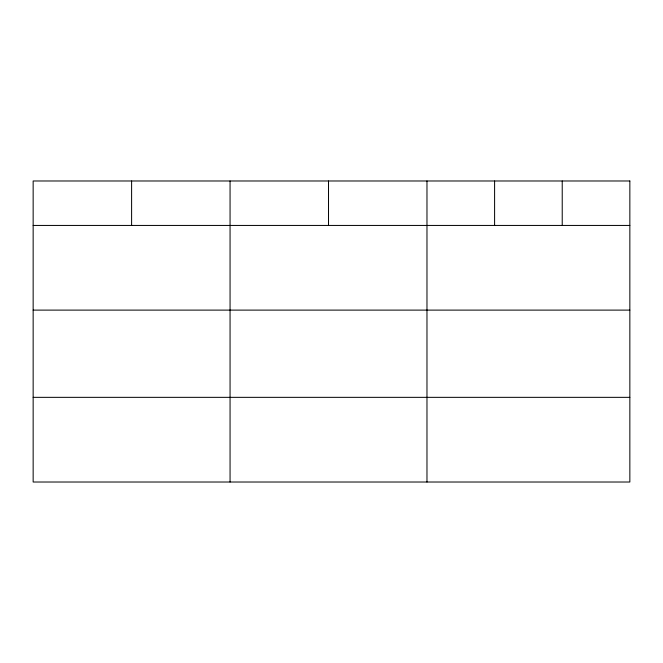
<?xml version="1.0" encoding="UTF-8"?>
<svg xmlns="http://www.w3.org/2000/svg" width="663" height="663" viewBox="0 0 663 663"><rect width="100%" height="100%" fill="white"/><g stroke="black" fill="none" stroke-linecap="round" stroke-linejoin="round"><path stroke-width="0.99" d="M33.15 225.437L629.85 225.437M33.15 310.11L629.85 310.11M33.15 397.344L629.85 397.344M562.224 180.982L562.224 225.437M494.598 180.982L494.598 225.437M426.972 180.982L426.972 482.018M328.516 180.982L328.516 225.437M230.061 180.982L230.061 482.018M131.606 180.982L131.606 225.437M629.85 180.982L33.15 180.982L33.15 482.018L629.85 482.018L629.85 180.982"/></g></svg>
